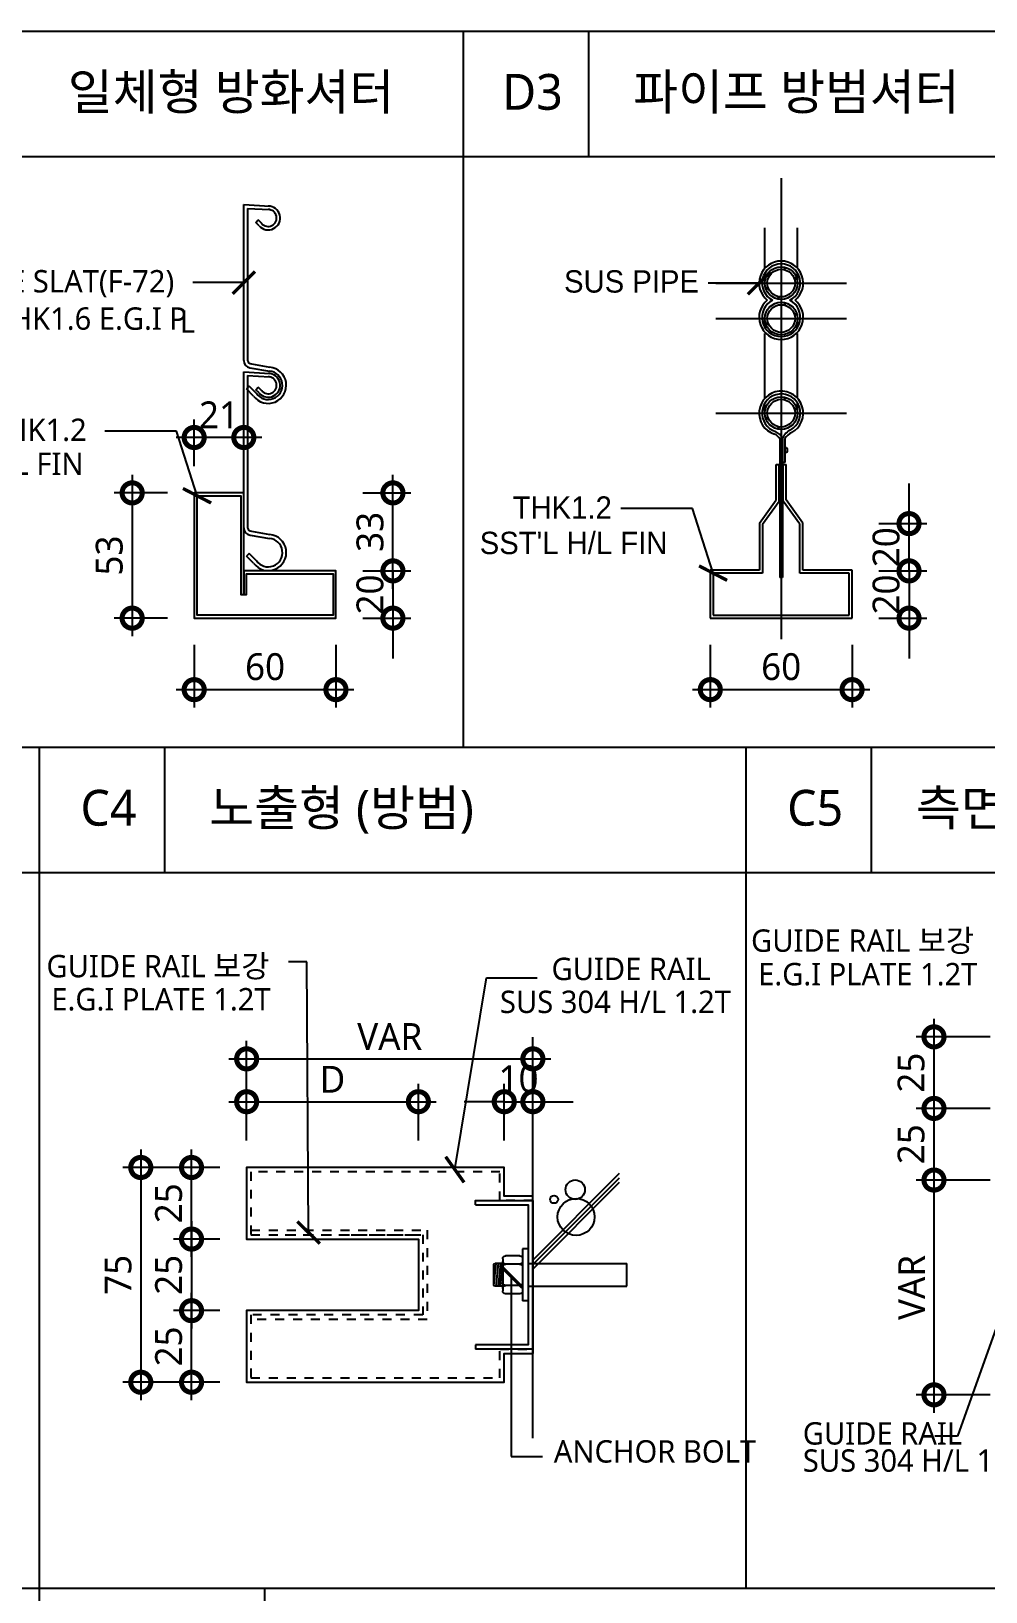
# Model space of a CAD drawing. Extents: x 4650 to 80882, y 2100 to 57300.
# Drawn here: x 49560 to 60232, y 11461 to 28900 of the extents above; entities that cross this region are included whole.
import ezdxf
from ezdxf.enums import TextEntityAlignment as Align

# ---------------------------------------------------------------- set-up
doc = ezdxf.new("R2010")
doc.units = 0
doc.header["$LTSCALE"] = 200
doc.header["$MEASUREMENT"] = 0
doc.header["$PDMODE"] = 2
doc.linetypes.add('HIDDEN', pattern=[2, 1, -1])
doc.layers.get('0').update_dxf_attribs({"linetype": 'CONTINUOUS'})
doc.layers.get('DEFPOINTS').update_dxf_attribs({"color": 137, "linetype": 'CONTINUOUS'})
for name, color, linetype in [('3', 3, 'CONTINUOUS'), ('A', 7, 'CONTINUOUS'), ('AUX', 1, 'CONTINUOUS'), ('CENTER', 1, 'CONTINUOUS'), ('DIM', 7, 'CONTINUOUS'), ('ELE1', 4, 'CONTINUOUS'), ('STEEL', 3, 'CONTINUOUS'), ('SYM-LEAD', 6, 'CONTINUOUS'), ('TEX', 3, 'CONTINUOUS'), ('TEXT', 3, 'CONTINUOUS')]:
    doc.layers.add(name, color=color, linetype=linetype)
doc.styles.add('$0$스타일1', font='malgun.ttf')
doc.styles.add('스타일1', font='malgun.ttf')
doc.dimstyles.new('CJA', dxfattribs={"dimscale": 300, "dimtxt": 2.7, "dimasz": 1, "dimexe": 2, "dimexo": 3, "dimgap": 1, "dimtad": 1, "dimdec": 0, "dimzin": 1, "dimdsep": 46, "dimlunit": 6, "dimtxsty": '$0$스타일1', "dimblk": 'CJDOT', "dimcen": 0.09, "dimdle": 1, "dimclrd": 256, "dimclre": 256, "dimclrt": 3, "dimadec": 0, "dimazin": 0, "dimtfac": 1, "dimtdec": 0, "dimtix": 1, "dimtmove": 2, "dimatfit": 3, "dimldrblk": 'CJDOT', "dimfxl": 1, "dimtolj": 1, "dimtzin": 1, "dimarcsym": 0})
doc.dimstyles.new('DIM-QD 1', dxfattribs={"dimtxt": 3, "dimasz": 1.5, "dimexe": 1, "dimexo": 0, "dimgap": 1, "dimtad": 1, "dimdec": 3, "dimdsep": 46, "dimlunit": 6, "dimtxsty": '$0$스타일1', "dimblk1": 'ARCHTICK', "dimblk2": 'ARCHTICK', "dimsah": 1, "dimcen": 0, "dimclrd": 256, "dimclre": 256, "dimclrt": 3, "dimazin": 2, "dimtfac": 1, "dimtdec": 3, "dimtix": 1, "dimtmove": 2, "dimatfit": 3, "dimldrblk": 'ARCHTICK', "dimfxl": 1, "dimtolj": 1, "dimtzin": 0, "dimarcsym": 0})

# ---------------------------------------------------------------- blocks, each defined once
blk = doc.blocks.new('slat71')
at = {"color": 1}
for p, q in [((-10.32778264019225, 10.43037311999069), (-10.32778264019225, 76.44352675196569)), ((-10.32778264019225, 76.44352675196569), (0.639077018554417, 75.78942615028063)), ((-8.698043703535403, 74.87676153670326), (-8.698043703535403, 10.43037311999069)), ((-8.698043703535403, 74.87676153670326), (0.492755473876514, 74.32935300117971)), ((-5.231796788813426, 68.911447475366), (-4.185586959398279, 69.95725987388869)), ((-3.848890922157806, 67.54544112083386), (-5.222943488126927, 68.92029741289298)), ((-2.721020517266878, 68.4918367612845), (-4.185586959398279, 69.95725987388869)), ((-7.697301799405067, 7.404351065924857), (0.5104335916876153, 6.015405406906211)), ((-7.126495301472456, 9.018229494758998), (0.7250969053166046, 7.630945150383923)), ((-7.994017040105518, -0.3906819750991417), (-9.145773514822395, -1.543724309201933)), ((-6.154838192135682, -4.534166665362134), (-9.145773514822395, -1.543724309201933)), ((-4.912269551601637, -3.471921529388055), (-7.994017040105518, -0.3906819750991417))]:
    blk.add_line(p, q, dxfattribs=at)
for centre, major_axis, ratio, start_param, end_param in [((0.0135088640913637, 70.78637935588631), (3.565235809226788, 3.565235809226788), 0.9999999999988164, 3.054326190830283, 7.072974904663623), ((0.0135088640913637, 70.78637935588631), (2.528076301088709, 2.528076301088709), 0.9999999999986998, 3.038001512148457, 7.083033764239866), ((-7.27202213396049, 10.43037311999069), (-2.16074897529067, 2.16074897529067), 0.9999999999993086, 0.7853981633977944, 2.216568149988082), ((-7.189593768607664, 10.52482798471465), (-1.197718751222489, 1.076232140010958), 0.8856071160610419, 0.8552113334997244, 2.286381320078008), ((0.0135088640913637, 0.0053640566402464), (-7.658710329079933, 0.0008311008066052), 0.9999999996748874, 0.6345500582985895, 4.619451041371758), ((0, 0), (4.268819782598698, 4.268819782598698), 0.9999999999997068, 2.951721051946331, 6.983931857520273)]:
    blk.add_ellipse(centre, major_axis=major_axis, ratio=ratio, start_param=start_param, end_param=end_param, dxfattribs=at)
blk = doc.blocks.new('_ARCHTICK')
at = {"color": 0, "linetype": 'ByBlock', "const_width": 0.15}
blk.add_lwpolyline([(-0.5, -0.5), (0.5, 0.5)], dxfattribs=at)
blk = doc.blocks.new('_DotSmall')
at = {"color": 0, "linetype": 'ByBlock', "const_width": 0.5}
blk.add_lwpolyline([(-0.0625, 0, 1), (0.0625, 0, 1)], format="xyb", close=True, dxfattribs=at)
blk = doc.blocks.new('*D41')
at = {"layer": 'DEFPOINTS', "color": 0, "transparency": 16777216}
for p in [(51382.15024159104, 22341.30999661237), (52966.64710605145, 22341.30999661237), (52966.64710605145, 21542.33133481338)]:
    blk.add_point(p, dxfattribs=at)
at = {"layer": 'DIM', "color": 7, "lineweight": -2, "transparency": 16777216}
for p, q in [((51382.15024159104, 22041.30999661237), (51382.15024159104, 21342.33133481338)), ((52966.64710605145, 22041.30999661237), (52966.64710605145, 21342.33133481338)), ((51182.15024159104, 21542.33133481338), (53166.64710605145, 21542.33133481338))]:
    blk.add_line(p, q, dxfattribs=at)
at = {"layer": 'DIM', "color": 7, "lineweight": -2, "transparency": 16777216, "xscale": 450, "yscale": 450, "zscale": 450, "rotation": 180}
blk.add_blockref('_DotSmall', (51382.15024159104, 21542.33133481338), dxfattribs=at)
at = {"layer": 'DIM', "color": 7, "lineweight": -2, "transparency": 16777216, "xscale": 450, "yscale": 450, "zscale": 450}
blk.add_blockref('_DotSmall', (52966.64710605145, 21542.33133481338), dxfattribs=at)
at = {"layer": 'DIM', "color": 3, "transparency": 16777216, "insert": (52174.39867382124, 21797.32454133512), "char_height": 300, "attachment_point": 5, "style": '스타일1'}
blk.add_mtext('\\A1;60', dxfattribs=at)
blk = doc.blocks.new('CJDOT')
blk.add_line((-2, -2.7e-15), (2, 2.7e-15))
at = {"const_width": 0.5}
blk.add_lwpolyline([(-0.25, 0, 1), (0.25, 0, 1)], format="xyb", close=True, dxfattribs=at)
blk = doc.blocks.new('*D42')
at = {"layer": 'DEFPOINTS', "color": 0, "transparency": 16777216}
for p in [(51382.15024159107, 23740.94889355149), (50688.87900706197, 22341.30999661238), (51382.15024159107, 22341.30999661238)]:
    blk.add_point(p, dxfattribs=at)
at = {"layer": 'DIM', "color": 7, "lineweight": -2, "transparency": 16777216}
for p, q in [((50688.87900706197, 23940.94889355149), (50688.87900706197, 22141.30999661238)), ((51082.15024159107, 23740.94889355149), (50488.87900706197, 23740.94889355149)), ((51082.15024159107, 22341.30999661238), (50488.87900706197, 22341.30999661238))]:
    blk.add_line(p, q, dxfattribs=at)
at = {"layer": 'DIM', "color": 7, "lineweight": -2, "transparency": 16777216, "xscale": 450, "yscale": 450, "zscale": 450}
for p, rotation in [((50688.87900706197, 23740.94889355149), 90), ((50688.87900706197, 22341.30999661238), 270)]:
    blk.add_blockref('_DotSmall', p, dxfattribs=dict(at, rotation=rotation))
at = {"layer": 'DIM', "color": 3, "transparency": 16777216, "insert": (50433.88580054023, 23041.12944508192), "char_height": 300, "attachment_point": 5, "rotation": 90, "style": '스타일1'}
blk.add_mtext('\\A1;53', dxfattribs=at)
blk = doc.blocks.new('*D43')
at = {"layer": 'DEFPOINTS', "color": 0, "transparency": 16777216}
for p in [(51382.15024159104, 24359.75419868471), (51382.15024159104, 23740.94889355148), (51936.72414415143, 23740.94889355148)]:
    blk.add_point(p, dxfattribs=at)
at = {"layer": 'DIM', "color": 7, "lineweight": -2, "transparency": 16777216}
for p, q in [((51382.15024159104, 24040.94889355148), (51382.15024159104, 24559.75419868471)), ((51936.72414415143, 24040.94889355148), (51936.72414415143, 24559.75419868471)), ((52136.72414415143, 24359.75419868471), (51182.15024159104, 24359.75419868471))]:
    blk.add_line(p, q, dxfattribs=at)
at = {"layer": 'DIM', "color": 7, "lineweight": -2, "transparency": 16777216, "xscale": 450, "yscale": 450, "zscale": 450, "rotation": 180}
blk.add_blockref('_DotSmall', (51382.15024159104, 24359.75419868471), dxfattribs=at)
at = {"layer": 'DIM', "color": 7, "lineweight": -2, "transparency": 16777216, "xscale": 450, "yscale": 450, "zscale": 450}
blk.add_blockref('_DotSmall', (51936.72414415143, 24359.75419868471), dxfattribs=at)
at = {"layer": 'DIM', "color": 3, "transparency": 16777216, "insert": (51659.43719287124, 24613.01506824992), "char_height": 300, "attachment_point": 5, "style": '스타일1'}
blk.add_mtext('\\A1;21', dxfattribs=at)
blk = doc.blocks.new('*D44')
at = {"layer": 'DEFPOINTS', "color": 0, "transparency": 16777216}
for p in [(52966.64710605147, 22869.47561809887), (52966.64710605147, 22341.30999661238), (53603.47723470259, 22341.30999661238)]:
    blk.add_point(p, dxfattribs=at)
at = {"layer": 'DIM', "color": 7, "lineweight": -2, "transparency": 16777216}
for p, q in [((53603.47723470259, 22869.47561809887), (53603.47723470259, 23319.47561809887)), ((53266.64710605147, 22869.47561809887), (53803.47723470259, 22869.47561809887)), ((53603.47723470259, 22869.47561809887), (53603.47723470259, 22341.30999661238)), ((53266.64710605147, 22341.30999661238), (53803.47723470259, 22341.30999661238)), ((53603.47723470259, 22341.30999661238), (53603.47723470259, 21891.30999661238))]:
    blk.add_line(p, q, dxfattribs=at)
at = {"layer": 'DIM', "color": 7, "lineweight": -2, "transparency": 16777216, "xscale": 450, "yscale": 450, "zscale": 450}
for p, rotation in [((53603.47723470259, 22869.47561809887), 270), ((53603.47723470259, 22341.30999661238), 90)]:
    blk.add_blockref('_DotSmall', p, dxfattribs=dict(at, rotation=rotation))
at = {"layer": 'DIM', "color": 3, "transparency": 16777216, "insert": (53348.48402818084, 22605.39280735561), "char_height": 300, "attachment_point": 5, "rotation": 90, "style": '스타일1'}
blk.add_mtext('\\A1;20', dxfattribs=at)
blk = doc.blocks.new('*D45')
at = {"layer": 'DEFPOINTS', "color": 0, "transparency": 16777216}
for p in [(52966.64710605147, 23740.94889355149), (53603.47723470259, 23740.94889355149), (52966.64710605147, 22869.47561809887)]:
    blk.add_point(p, dxfattribs=at)
at = {"layer": 'DIM', "color": 7, "lineweight": -2, "transparency": 16777216}
for p, q in [((53603.47723470259, 22669.47561809887), (53603.47723470259, 23940.94889355149)), ((53266.64710605147, 23740.94889355149), (53803.47723470259, 23740.94889355149)), ((53266.64710605147, 22869.47561809887), (53803.47723470259, 22869.47561809887))]:
    blk.add_line(p, q, dxfattribs=at)
at = {"layer": 'DIM', "color": 7, "lineweight": -2, "transparency": 16777216, "xscale": 450, "yscale": 450, "zscale": 450}
for p, rotation in [((53603.47723470259, 23740.94889355149), 90), ((53603.47723470259, 22869.47561809887), 270)]:
    blk.add_blockref('_DotSmall', p, dxfattribs=dict(at, rotation=rotation))
at = {"layer": 'DIM', "color": 3, "transparency": 16777216, "insert": (53348.48402818084, 23305.21225582516), "char_height": 300, "attachment_point": 5, "rotation": 90, "style": '스타일1'}
blk.add_mtext('\\A1;33', dxfattribs=at)
blk = doc.blocks.new('*D46')
at = {"layer": 'DEFPOINTS', "color": 0, "transparency": 16777216}
for p in [(57151.79165567271, 22341.30999661353), (58736.28852013126, 22341.30999661353), (58736.28852013126, 21542.33133481338)]:
    blk.add_point(p, dxfattribs=at)
at = {"layer": 'DIM', "color": 7, "lineweight": -2, "transparency": 16777216}
for p, q in [((57151.79165567271, 22041.30999661353), (57151.79165567271, 21342.33133481338)), ((58736.28852013126, 22041.30999661353), (58736.28852013126, 21342.33133481338)), ((56951.79165567271, 21542.33133481338), (58936.28852013126, 21542.33133481338))]:
    blk.add_line(p, q, dxfattribs=at)
at = {"layer": 'DIM', "color": 7, "lineweight": -2, "transparency": 16777216, "xscale": 450, "yscale": 450, "zscale": 450, "rotation": 180}
blk.add_blockref('_DotSmall', (57151.79165567271, 21542.33133481338), dxfattribs=at)
at = {"layer": 'DIM', "color": 7, "lineweight": -2, "transparency": 16777216, "xscale": 450, "yscale": 450, "zscale": 450}
blk.add_blockref('_DotSmall', (58736.28852013126, 21542.33133481338), dxfattribs=at)
at = {"layer": 'DIM', "color": 3, "transparency": 16777216, "insert": (57944.04008790199, 21797.32454133512), "char_height": 300, "attachment_point": 5, "style": '스타일1'}
blk.add_mtext('\\A1;60', dxfattribs=at)
blk = doc.blocks.new('*D47')
at = {"layer": 'DEFPOINTS', "color": 0, "transparency": 16777216}
for p in [(58736.28852013129, 22869.47561809992), (58736.28852013129, 22341.30999661354), (59373.11864880103, 22341.30999661354)]:
    blk.add_point(p, dxfattribs=at)
at = {"layer": 'DIM', "color": 7, "lineweight": -2, "transparency": 16777216}
for p, q in [((59373.11864880103, 22869.47561809992), (59373.11864880103, 23319.47561809992)), ((59036.28852013129, 22869.47561809992), (59573.11864880103, 22869.47561809992)), ((59373.11864880103, 22869.47561809992), (59373.11864880103, 22341.30999661354)), ((59036.28852013129, 22341.30999661354), (59573.11864880103, 22341.30999661354)), ((59373.11864880103, 22341.30999661354), (59373.11864880103, 21891.30999661354))]:
    blk.add_line(p, q, dxfattribs=at)
at = {"layer": 'DIM', "color": 7, "lineweight": -2, "transparency": 16777216, "xscale": 450, "yscale": 450, "zscale": 450}
for p, rotation in [((59373.11864880103, 22869.47561809992), 270), ((59373.11864880103, 22341.30999661354), 90)]:
    blk.add_blockref('_DotSmall', p, dxfattribs=dict(at, rotation=rotation))
at = {"layer": 'DIM', "color": 3, "transparency": 16777216, "insert": (59118.12544227928, 22605.39280735671), "char_height": 300, "attachment_point": 5, "rotation": 90, "style": '스타일1'}
blk.add_mtext('\\A1;20', dxfattribs=at)
blk = doc.blocks.new('*D48')
at = {"layer": 'DEFPOINTS', "color": 0, "transparency": 16777216}
for p in [(58736.28852013129, 23397.64123958629), (59373.11864880103, 23397.64123958629), (58736.28852013129, 22869.47561809992)]:
    blk.add_point(p, dxfattribs=at)
at = {"layer": 'DIM', "color": 7, "lineweight": -2, "transparency": 16777216}
for p, q in [((59373.11864880103, 23397.64123958629), (59373.11864880103, 23847.64123958629)), ((59036.28852013129, 23397.64123958629), (59573.11864880103, 23397.64123958629)), ((59373.11864880103, 22869.47561809992), (59373.11864880103, 23397.64123958629)), ((59036.28852013129, 22869.47561809992), (59573.11864880103, 22869.47561809992)), ((59373.11864880103, 22869.47561809992), (59373.11864880103, 22419.47561809992))]:
    blk.add_line(p, q, dxfattribs=at)
at = {"layer": 'DIM', "color": 7, "lineweight": -2, "transparency": 16777216, "xscale": 450, "yscale": 450, "zscale": 450}
for p, rotation in [((59373.11864880103, 23397.64123958629), 270), ((59373.11864880103, 22869.47561809992), 90)]:
    blk.add_blockref('_DotSmall', p, dxfattribs=dict(at, rotation=rotation))
at = {"layer": 'DIM', "color": 3, "transparency": 16777216, "insert": (59118.12544227928, 23133.55842884308), "char_height": 300, "attachment_point": 5, "rotation": 90, "style": '스타일1'}
blk.add_mtext('\\A1;20', dxfattribs=at)
blk = doc.blocks.new('앵커볼트')
at = {"layer": 'A', "color": 8}
for p, q in [((3.960236646667909, 22.07348864178334), (-3.71794037084328, 21.29034910979681)), ((3.782059629156719, 22.10631313896738), (-3.21794037084328, 22.10631313896738)), ((-6.337489159199321, 13.00887383840745), (-6.337489159195683, 17.94798661687002)), ((-5.337489159199321, 18.94798661686946), (5.901608417512762, 18.94798661686946)), ((-3.71794037084328, 18.94798661686934), (-3.71794037084328, 21.60631313896738)), ((4.282059629156719, 21.23610492580338), (-3.71794037084328, 20.4201408966328)), ((4.282059629156719, 20.47290569392499), (-3.71794037084328, 19.65694166475441)), ((4.282059629156719, 19.76395064604003), (-3.71794037084328, 18.94798661686946)), ((-3.436681752267759, 13.00887383840745), (-3.436681752267759, 17.94798661686946)), ((4.000801010581199, 13.00887383840745), (4.000801010581199, 17.94798661686946)), ((4.282059629156719, 18.94798661686934), (4.282059629156719, 21.60631313896738)), ((6.901608417509122, 13.00887383840745), (6.901608417509122, 17.94798661686946)), ((-8.795042353507597, 10.00887383840745), (-8.795042353507597, 12.00887383840745)), ((-8.795042353507597, 12.00887383840745), (9.359161611821037, 12.00887383840745)), ((9.359161611821037, 10.00887383840745), (9.359161611821037, 12.00887383840745)), ((-8.795042353507597, 10.00887383840745), (9.359161611821037, 10.00887383840745)), ((-3.71794037084328, 10.00887383840745), (4.282059629156719, 10.00887383840745)), ((-3.71794037084328, 10.00887383840745), (-3.71794037084328, -24.40659529523691)), ((4.282059629156719, 10.00887383840745), (4.282059629156719, -24.40659529523691)), ((4.282059629156719, -24.40659529523691), (-3.71794037084328, -24.40659529523691))]:
    blk.add_line(p, q, dxfattribs=at)
for centre, radius, start, end in [((-3.21794037084328, 21.60631313896738), 0.5, 90, 180), ((3.782059629156719, 21.60631313896738), 0.5, 0, 90), ((-5.337489159199321, 17.94798661686946), 1, 90, 180), ((-4.436681752264121, 17.94798661686946), 1, 0, 90), ((-2.436681752271397, 17.94798661686946), 1, 90, 180), ((3.000801010584837, 17.94798661686946), 1, 0, 90), ((5.000801010577561, 17.94798661686946), 1, 90, 180), ((5.901608417512762, 17.94798661686946), 1, 0, 90), ((-5.337489159199321, 13.00887383840745), 1, 180, 270), ((-4.436681752264121, 13.00887383840745), 1, 270, 0), ((-2.436681752271397, 13.00887383840745), 1, 180, 270), ((3.000801010584837, 13.00887383840745), 1, 270, 0), ((5.000801010577561, 13.00887383840745), 1, 180, 270), ((5.901608417512762, 13.00887383840745), 1, 270, 0)]:
    blk.add_arc(centre, radius, start, end, dxfattribs=at)
blk = doc.blocks.new('*D81')
at = {"layer": 'DEFPOINTS', "color": 0, "transparency": 16777216}
for p in [(51352.40564595166, 16202.75654378511), (51968.55305969159, 16202.75654378511), (51968.55305969159, 15402.82513318165)]:
    blk.add_point(p, dxfattribs=at)
at = {"layer": 'DIM', "color": 7, "lineweight": -2, "transparency": 16777216}
for p, q in [((51352.40564595166, 15202.82513318165), (51352.40564595165, 16402.75654378511)), ((51668.55305969159, 16202.75654378511), (51152.40564595166, 16202.75654378511)), ((51668.55305969159, 15402.82513318165), (51152.40564595166, 15402.82513318165))]:
    blk.add_line(p, q, dxfattribs=at)
at = {"layer": 'DIM', "color": 7, "lineweight": -2, "transparency": 16777216, "xscale": 450, "yscale": 450, "zscale": 450}
for p, rotation in [((51352.40564595166, 16202.75654378511), 90), ((51352.40564595166, 15402.82513318165), 270)]:
    blk.add_blockref('_DotSmall', p, dxfattribs=dict(at, rotation=rotation))
at = {"layer": 'DIM', "color": 3, "transparency": 16777216, "insert": (51097.41243942991, 15802.79083848336), "char_height": 300, "attachment_point": 5, "rotation": 90, "style": '스타일1'}
blk.add_mtext('\\A1;25', dxfattribs=at)
blk = doc.blocks.new('*D82')
at = {"layer": 'DEFPOINTS', "color": 0, "transparency": 16777216}
for p in [(51968.55305969159, 15402.82513318165), (51352.40564595166, 14602.89372257808), (51968.55305969159, 14602.89372257808)]:
    blk.add_point(p, dxfattribs=at)
at = {"layer": 'DIM', "color": 7, "lineweight": -2, "transparency": 16777216}
for p, q in [((51352.40564595166, 15602.82513318165), (51352.40564595166, 14402.89372257808)), ((51668.55305969159, 15402.82513318165), (51152.40564595166, 15402.82513318165)), ((51668.55305969159, 14602.89372257808), (51152.40564595166, 14602.89372257808))]:
    blk.add_line(p, q, dxfattribs=at)
at = {"layer": 'DIM', "color": 7, "lineweight": -2, "transparency": 16777216, "xscale": 450, "yscale": 450, "zscale": 450}
for p, rotation in [((51352.40564595166, 15402.82513318165), 90), ((51352.40564595166, 14602.89372257808), 270)]:
    blk.add_blockref('_DotSmall', p, dxfattribs=dict(at, rotation=rotation))
at = {"layer": 'DIM', "color": 3, "transparency": 16777216, "insert": (51097.41243942991, 15002.85942787984), "char_height": 300, "attachment_point": 5, "rotation": 90, "style": '스타일1'}
blk.add_mtext('\\A1;25', dxfattribs=at)
blk = doc.blocks.new('*D83')
at = {"layer": 'DEFPOINTS', "color": 0, "transparency": 16777216}
for p in [(51352.40564595166, 14602.89372257808), (51968.55305969159, 14602.89372257808), (51968.55305969159, 13802.96231197438)]:
    blk.add_point(p, dxfattribs=at)
at = {"layer": 'DIM', "color": 7, "lineweight": -2, "transparency": 16777216}
for p, q in [((51352.40564595166, 13602.96231197438), (51352.40564595166, 14802.89372257808)), ((51668.55305969159, 14602.89372257808), (51152.40564595166, 14602.89372257808)), ((51668.55305969159, 13802.96231197438), (51152.40564595166, 13802.96231197438))]:
    blk.add_line(p, q, dxfattribs=at)
at = {"layer": 'DIM', "color": 7, "lineweight": -2, "transparency": 16777216, "xscale": 450, "yscale": 450, "zscale": 450}
for p, rotation in [((51352.40564595166, 14602.89372257808), 90), ((51352.40564595166, 13802.96231197438), 270)]:
    blk.add_blockref('_DotSmall', p, dxfattribs=dict(at, rotation=rotation))
at = {"layer": 'DIM', "color": 3, "transparency": 16777216, "insert": (51097.41243942991, 14202.92801727621), "char_height": 300, "attachment_point": 5, "rotation": 90, "style": '스타일1'}
blk.add_mtext('\\A1;25', dxfattribs=at)
blk = doc.blocks.new('*D84')
at = {"layer": 'DEFPOINTS', "color": 0, "transparency": 16777216}
for p in [(51968.55305969159, 16202.75654378511), (50784.97022466178, 13802.96231197438), (51968.55305969159, 13802.96231197438)]:
    blk.add_point(p, dxfattribs=at)
at = {"layer": 'DIM', "color": 7, "lineweight": -2, "transparency": 16777216}
for p, q in [((50784.97022466177, 16402.75654378511), (50784.97022466178, 13602.96231197438)), ((51668.55305969159, 16202.75654378511), (50584.97022466178, 16202.75654378511)), ((51668.55305969159, 13802.96231197438), (50584.97022466178, 13802.96231197438))]:
    blk.add_line(p, q, dxfattribs=at)
at = {"layer": 'DIM', "color": 7, "lineweight": -2, "transparency": 16777216, "xscale": 450, "yscale": 450, "zscale": 450}
for p, rotation in [((50784.97022466178, 16202.75654378511), 90), ((50784.97022466178, 13802.96231197438), 270)]:
    blk.add_blockref('_DotSmall', p, dxfattribs=dict(at, rotation=rotation))
at = {"layer": 'DIM', "color": 3, "transparency": 16777216, "insert": (50532.42267031394, 15002.85942787973), "char_height": 300, "attachment_point": 5, "rotation": 90, "style": '스타일1'}
blk.add_mtext('\\A1;75', dxfattribs=at)
blk = doc.blocks.new('*D85')
at = {"layer": 'DEFPOINTS', "color": 0, "transparency": 16777216}
for p in [(55168.28097746335, 17416.30945139704), (51968.55305969156, 16202.7565437851), (55168.28097746335, 16202.7565437851)]:
    blk.add_point(p, dxfattribs=at)
at = {"layer": 'DIM', "color": 7, "lineweight": -2, "transparency": 16777216}
for p, q in [((51968.55305969156, 16502.7565437851), (51968.55305969156, 17616.30945139704)), ((55168.28097746335, 16502.7565437851), (55168.28097746335, 17616.30945139704)), ((51768.55305969156, 17416.30945139704), (55368.28097746335, 17416.30945139704))]:
    blk.add_line(p, q, dxfattribs=at)
at = {"layer": 'DIM', "color": 7, "lineweight": -2, "transparency": 16777216, "xscale": 450, "yscale": 450, "zscale": 450, "rotation": 180}
blk.add_blockref('_DotSmall', (51968.55305969156, 17416.30945139704), dxfattribs=at)
at = {"layer": 'DIM', "color": 7, "lineweight": -2, "transparency": 16777216, "xscale": 450, "yscale": 450, "zscale": 450}
blk.add_blockref('_DotSmall', (55168.28097746335, 17416.30945139704), dxfattribs=at)
at = {"layer": 'DIM', "color": 3, "transparency": 16777216, "insert": (53568.41701857746, 17666.30945139704), "char_height": 300, "attachment_point": 5, "style": '스타일1'}
blk.add_mtext('\\A1;VAR', dxfattribs=at)
blk = doc.blocks.new('*D86')
at = {"layer": 'DEFPOINTS', "color": 0, "transparency": 16777216}
for p in [(53888.38844514266, 16937.79813987564), (51968.55305969156, 16202.7565437851), (53888.38844514266, 16202.75654378522)]:
    blk.add_point(p, dxfattribs=at)
at = {"layer": 'DIM', "color": 7, "lineweight": -2, "transparency": 16777216}
for p, q in [((51968.55305969156, 16502.7565437851), (51968.55305969156, 17137.79813987564)), ((53888.38844514266, 16502.75654378522), (53888.38844514266, 17137.79813987564)), ((51768.55305969156, 16937.79813987564), (54088.38844514266, 16937.79813987564))]:
    blk.add_line(p, q, dxfattribs=at)
at = {"layer": 'DIM', "color": 7, "lineweight": -2, "transparency": 16777216, "xscale": 450, "yscale": 450, "zscale": 450, "rotation": 180}
blk.add_blockref('_DotSmall', (51968.55305969156, 16937.79813987564), dxfattribs=at)
at = {"layer": 'DIM', "color": 7, "lineweight": -2, "transparency": 16777216, "xscale": 450, "yscale": 450, "zscale": 450}
blk.add_blockref('_DotSmall', (53888.38844514266, 16937.79813987564), dxfattribs=at)
at = {"layer": 'DIM', "color": 3, "transparency": 16777216, "insert": (52928.47075241711, 17187.79813987564), "char_height": 300, "attachment_point": 5, "style": '스타일1'}
blk.add_mtext('\\A1;D', dxfattribs=at)
blk = doc.blocks.new('*D87')
at = {"layer": 'DEFPOINTS', "color": 0, "transparency": 16777216}
for p in [(55168.28097746335, 16937.79813987564), (54848.30841322243, 16202.7565437851), (55168.28097746335, 16202.7565437851)]:
    blk.add_point(p, dxfattribs=at)
at = {"layer": 'DIM', "color": 7, "lineweight": -2, "transparency": 16777216}
for p, q in [((54848.30841322243, 16502.7565437851), (54848.30841322243, 17137.79813987564)), ((55168.28097746335, 16502.7565437851), (55168.28097746335, 17137.79813987564)), ((54848.30841322243, 16937.79813987564), (54398.30841322243, 16937.79813987564)), ((54848.30841322243, 16937.79813987564), (55168.28097746335, 16937.79813987564)), ((55168.28097746335, 16937.79813987564), (55618.28097746335, 16937.79813987564))]:
    blk.add_line(p, q, dxfattribs=at)
at = {"layer": 'DIM', "color": 7, "lineweight": -2, "transparency": 16777216, "xscale": 450, "yscale": 450, "zscale": 450}
blk.add_blockref('_DotSmall', (54848.30841322243, 16937.79813987564), dxfattribs=at)
at = {"layer": 'DIM', "color": 7, "lineweight": -2, "transparency": 16777216, "xscale": 450, "yscale": 450, "zscale": 450, "rotation": 180}
blk.add_blockref('_DotSmall', (55168.28097746335, 16937.79813987564), dxfattribs=at)
at = {"layer": 'DIM', "color": 3, "transparency": 16777216, "insert": (55008.29469534289, 17193.60656378868), "char_height": 300, "attachment_point": 5, "style": '스타일1'}
blk.add_mtext('\\A1;10', dxfattribs=at)
blk = doc.blocks.new('*D88')
at = {"layer": 'DEFPOINTS', "color": 0, "transparency": 16777216}
for p in [(60579.12777992155, 17662.43192203285), (59652.34854156154, 16862.42054417369), (60579.12777992155, 16862.42054417369)]:
    blk.add_point(p, dxfattribs=at)
at = {"layer": 'DIM', "color": 7, "lineweight": -2, "transparency": 16777216}
for p, q in [((59652.34854156154, 17862.43192203285), (59652.34854156154, 16662.42054417369)), ((60279.12777992155, 17662.43192203285), (59452.34854156154, 17662.43192203285)), ((60279.12777992155, 16862.42054417369), (59452.34854156154, 16862.42054417369))]:
    blk.add_line(p, q, dxfattribs=at)
at = {"layer": 'DIM', "color": 7, "lineweight": -2, "transparency": 16777216, "xscale": 450, "yscale": 450, "zscale": 450}
for p, rotation in [((59652.34854156154, 17662.43192203285), 90), ((59652.34854156154, 16862.42054417369), 270)]:
    blk.add_blockref('_DotSmall', p, dxfattribs=dict(at, rotation=rotation))
at = {"layer": 'DIM', "color": 3, "transparency": 16777216, "insert": (59397.3553350398, 17262.42623310325), "char_height": 300, "attachment_point": 5, "rotation": 90, "style": '스타일1'}
blk.add_mtext('\\A1;25', dxfattribs=at)
blk = doc.blocks.new('*D89')
at = {"layer": 'DEFPOINTS', "color": 0, "transparency": 16777216}
for p in [(60579.12777992155, 16862.42054417369), (59652.34854156154, 16062.42054417369), (60579.12777992155, 16062.42054417369)]:
    blk.add_point(p, dxfattribs=at)
at = {"layer": 'DIM', "color": 7, "lineweight": -2, "transparency": 16777216}
for p, q in [((59652.34854156154, 17062.42054417369), (59652.34854156154, 15862.42054417369)), ((60279.12777992155, 16862.42054417369), (59452.34854156154, 16862.42054417369)), ((60279.12777992155, 16062.42054417369), (59452.34854156154, 16062.42054417369))]:
    blk.add_line(p, q, dxfattribs=at)
at = {"layer": 'DIM', "color": 7, "lineweight": -2, "transparency": 16777216, "xscale": 450, "yscale": 450, "zscale": 450}
for p, rotation in [((59652.34854156154, 16862.42054417369), 90), ((59652.34854156154, 16062.42054417369), 270)]:
    blk.add_blockref('_DotSmall', p, dxfattribs=dict(at, rotation=rotation))
at = {"layer": 'DIM', "color": 3, "transparency": 16777216, "insert": (59397.35533503979, 16462.42054417367), "char_height": 300, "attachment_point": 5, "rotation": 90, "style": '스타일1'}
blk.add_mtext('\\A1;25', dxfattribs=at)
blk = doc.blocks.new('*D90')
at = {"layer": 'DEFPOINTS', "color": 0, "transparency": 16777216}
for p in [(60579.12777992155, 16062.42054417369), (59652.34854156154, 13662.04910164409), (60579.12777992155, 13662.04910164409)]:
    blk.add_point(p, dxfattribs=at)
at = {"layer": 'DIM', "color": 7, "lineweight": -2, "transparency": 16777216}
for p, q in [((59652.34854156154, 16262.42054417369), (59652.34854156154, 13462.04910164409)), ((60279.12777992155, 16062.42054417369), (59452.34854156154, 16062.42054417369)), ((60279.12777992155, 13662.04910164409), (59452.34854156154, 13662.04910164409))]:
    blk.add_line(p, q, dxfattribs=at)
at = {"layer": 'DIM', "color": 7, "lineweight": -2, "transparency": 16777216, "xscale": 450, "yscale": 450, "zscale": 450}
for p, rotation in [((59652.34854156154, 16062.42054417369), 90), ((59652.34854156154, 13662.04910164409), 270)]:
    blk.add_blockref('_DotSmall', p, dxfattribs=dict(at, rotation=rotation))
at = {"layer": 'DIM', "color": 3, "transparency": 16777216, "insert": (59402.34854156153, 14862.23482290887), "char_height": 300, "attachment_point": 5, "rotation": 90, "style": '스타일1'}
blk.add_mtext('\\A1;VAR', dxfattribs=at)

msp = doc.modelspace()

# ---------------------------------------------------------------- linework, layer by layer
for p, q in [((55168.28097746335, 15834.78809490777), (55168.28097746335, 15882.78397954523)), ((55168.28097746335, 15834.78809490777), (55168.28097746335, 15882.78397954523)), ((55168.28097746335, 14170.93076085928), (55168.28097746335, 14122.93487622205)), ((55168.28097746335, 14170.93076085928), (55168.28097746335, 14122.93487622205)), ((49650.00000384264, 11499.99995700212), (73350.00000001118, 11499.99995700212))]:
    msp.add_line(p, q)
at = {"color": 1}
for p, q in [((54528.33584898151, 15783.59248463053), (54528.33584898151, 15834.78809490777)), ((54528.33584898151, 14222.12637113698), (54528.33584898151, 14170.93076085928))]:
    msp.add_line(p, q, dxfattribs=at)
at = {"color": 1, "linetype": 'HIDDEN', "ltscale": 0.5}
for points in [[(55168.28097746335, 15834.78809490777), (54800.31252858229, 15834.78809490777), (54800.31252858229, 16154.76065914775), (52016.54894433171, 16154.76065914775), (52016.54894433171, 15450.82101781911), (52400.51294968277, 15450.82101781911), (52400.51294968277, 15450.8206765136), (53136.4446141012, 15450.8206765136), (53136.4446141012, 15450.82101782004), (53936.38432977162, 15450.82101781911), (53936.38432977162, 14554.89783794805), (52016.54894433171, 14554.89783794805), (52016.54894433171, 13850.95819661568), (54800.31252858229, 13850.95819661568), (54800.31252858229, 14170.93076085928), (55168.28097746335, 14170.93076085928)], [(52016.54894433171, 15502.01662809646), (53987.5799400527, 15502.01662809646), (53987.5799400527, 14503.70222766697), (52016.54894433171, 14503.70222766697)], [(52016.54894433171, 15450.82101781911), (53936.38432977162, 15450.82101781911), (53936.38432977162, 14554.89783794805), (52016.54894433171, 14554.89783794805)]]:
    msp.add_lwpolyline(points, dxfattribs=at)
at = {"color": 1}
for points in [[(54528.33584898151, 15834.78809490777), (54528.33584898151, 15834.78809490777), (55168.28097746335, 15834.78809490777), (55168.28097746335, 14170.93076085928), (54528.33584898151, 14170.93076085928)], [(54528.33584898151, 15783.59248463053), (55117.08536718227, 15783.59248463053), (55117.08536718227, 14222.12637113698), (54528.33584898151, 14222.12637113698)]]:
    msp.add_lwpolyline(points, dxfattribs=at)
at = {"layer": '3', "color": 3}
for p, q in [((57888.45158772171, 24057.84826644417), (57920.14152501151, 24057.84826644417)), ((57888.45158772171, 23661.72405032977), (57888.45158772171, 24057.84826644417)), ((57920.14152501151, 23648.76322485728), (57920.14152501151, 24057.84826644417)), ((57967.93865079246, 24057.84826644417), (57999.62858808227, 24057.84826644417)), ((57967.93865079246, 23648.76322485728), (57967.93865079246, 24057.84826644417)), ((57999.62858808227, 23661.72405032977), (57999.62858808227, 24057.84826644417)), ((57703.392915342, 23404.20269648056), (57888.45158772171, 23661.72405032977)), ((57735.47920502163, 23391.64537097444), (57920.14152501151, 23648.76322485728)), ((58152.60097078234, 23391.6453709749), (57967.93865079246, 23648.76322485728)), ((58184.68726046197, 23404.20269648056), (57999.62858808227, 23661.72405032977)), ((57703.392915342, 23404.20269648056), (57703.392915342, 22876.08149118803)), ((57735.47920502163, 23391.64537097444), (57735.47920502163, 22843.99520151364)), ((58152.60097078234, 22843.99520151364), (58152.60097078234, 23391.6453709749)), ((58184.68726046197, 22876.08149118803), (58184.68726046197, 23404.20269648056)), ((57703.392915342, 22876.08149118803), (57151.4567986317, 22876.08149118803)), ((57151.4567986317, 22876.08149118803), (57151.4567986317, 22341.30999661353)), ((58736.62337717228, 22876.08149118803), (58184.68726046197, 22876.08149118803)), ((57735.47920502163, 22843.99520151364), (57183.54308831133, 22843.99520151364)), ((57183.54308831133, 22843.99520151364), (57183.54308831133, 22373.39628628839)), ((58704.53708749264, 22843.99520151364), (58152.60097078234, 22843.99520151364)), ((57151.4567986317, 22341.30999661353), (58736.62337717228, 22341.30999661353)), ((57183.54308831133, 22373.39628628839), (58704.53708749264, 22373.39628628839))]:
    msp.add_line(p, q, dxfattribs=at)
for points in [[(51936.72414415143, 22605.39280735573), (51968.41408143193, 22605.39280735573), (51968.41408143193, 22837.78568080696), (52934.95716874115, 22837.78568080696), (52934.95716874115, 22372.99993389728), (51413.84017887153, 22372.99993389728), (51413.84017887153, 23709.25895625923), (51905.03420684114, 23709.25895625923), (51905.03420684114, 22605.39280735573), (51936.72414415143, 22605.39280735573), (51936.72414415143, 23740.94889355148), (51382.15024159104, 23740.94889355148), (51382.15024159104, 22341.30999661237), (52966.64710605145, 22341.30999661237), (52966.64710605145, 22869.47561809886), (51936.72414415143, 22869.47561809886), (51936.72414415143, 22605.39280735573)], [(55168.28097746335, 15882.78397954523), (54848.30841322243, 15882.78397954523), (54848.30841322243, 16202.7565437851), (51968.55305969156, 16202.7565437851), (51968.55305969156, 15402.82513318164), (52448.50849301182, 15402.82513318164), (52448.50849301182, 15402.82513318164), (53088.44907077216, 15402.82513318164), (53088.44907077216, 15402.82513318164), (53888.38844514266, 15402.82513318164), (53888.38844514266, 14602.89372258168), (51968.55305969156, 14602.89372258168), (51968.55305969156, 13802.9623119816), (54848.30841322243, 13802.9623119816), (54848.30841322243, 14122.93487622205), (55168.28097746335, 14122.93487622205)]]:
    msp.add_lwpolyline(points, dxfattribs=at)
at = {"layer": 'AUX'}
for p, q in [((57761.8216527123, 26251.17355508415), (57761.8216527123, 26701.43179836927)), ((58126.25852309167, 26251.17355508415), (58126.25852309167, 26701.43179836927)), ((57761.8216527123, 26085.17581844691), (57761.8216527123, 26198.0687715736)), ((58126.25852309167, 26085.17581844691), (58126.25852309167, 26198.0687715736)), ((57761.8216527123, 25576.48950511648), (57761.8216527123, 25689.38245824282)), ((58126.25852309167, 25576.48950511648), (58126.25852309167, 25689.38245824282)), ((57761.8216527123, 24798.09213437), (57761.8216527123, 25523.3847216065)), ((58126.25852309167, 24798.09213437), (58126.25852309167, 25523.38472160604)), ((57761.8216527123, 24632.09439773334), (57761.8216527123, 24744.9873508598)), ((58126.25852309167, 24632.09439773334), (58126.25852309167, 24744.9873508598)), ((57930.83594736271, 24344.66103257495), (57930.83594736271, 22793.70047518134)), ((57957.24422844127, 24352.09572034876), (57957.24422844127, 22793.70047518134)), ((57984.57699371129, 24347.42334707943), (57984.57699371129, 24079.19801820524)), ((57984.57699371129, 24079.19801820524), (57957.70647054166, 24079.19801820524)), ((57957.24422844127, 22793.70047518134), (57930.83594736271, 22793.70047518134))]:
    msp.add_line(p, q, dxfattribs=at)
for centre, radius in [((57944.04008790106, 26085.17581844691), 182.2184351883333), ((57944.04008790106, 26085.17581844691), 154.8856699100833), ((57944.04008790106, 25689.38245824282), 182.2184351883333), ((57944.04008790106, 25689.38245824282), 154.8856699100833), ((57944.04008790106, 24632.09439773334), 182.2184351883333), ((57944.04008790106, 24632.09439773334), 154.8856699100833)]:
    msp.add_circle(centre, radius, dxfattribs=at)
for centre, radius, start, end in [((57944.04008790106, 26085.17581844691), 246.4930155016785, 309.0983079899437, 230.9016920100563), ((57944.04008790106, 26085.17581844691), 214.3557253450059, 296.8214943244175, 243.1785056755825), ((57944.04008790106, 25702.58659878001), 246.4930155016785, 129.0983079899437, 50.90169201005627), ((57944.04008790106, 25702.58659878001), 214.3557253450059, 116.8214943244175, 63.17850567558248), ((57944.04008790106, 24632.09439773334), 246.493015501677, 298.7244808858561, 252.0294188495772), ((57944.04008790106, 24632.09439773334), 214.355725345004, 300.1514230452331, 252.873125785324), ((57797.2555260621, 24265.93165918486), 181.7157955748863, 28.30528037738834, 62.58804008728477), ((58144.21804367192, 24259.9438395201), 208.4494583667146, 116.3465855779488, 153.7631643378908), ((58130.68197070248, 24259.81243895646), 170.3594303324974, 113.5906566541314, 149.0512625501468), ((57810.48915320262, 24265.63159487525), 143.9757023696232, 33.29214027595118, 66.46067624861851), ((57984.57699371129, 24218.73801250849), 31.53052477325871, 270, 90)]:
    msp.add_arc(centre, radius, start, end, dxfattribs=at)
at = {"layer": 'CENTER', "color": 1}
for p, q in [((57944.04008790106, 27256.25748858415), (57944.04008790106, 22104.78098830068)), ((57215.16634714231, 26085.17581844691), (58672.91382865235, 26085.17581844691)), ((57215.16634714231, 25689.38245824282), (58672.91382865235, 25689.38245824282)), ((57215.16634714231, 24632.09439773334), (58672.91382865235, 24632.09439773334))]:
    msp.add_line(p, q, dxfattribs=at)
at = {"layer": 'DIM', "color": 5}
for p, q in [((57991.13304673135, 26261.2036893965), (57970.33785746247, 26237.81263595773)), ((57999.32924054191, 26258.80377622787), (57979.09404220246, 26236.04261741636)), ((57795.53252247162, 26041.18634522648), (57774.73733320273, 26017.79529178806)), ((57798.31564745121, 26032.69764966797), (57778.08044911176, 26009.93649085646)), ((58114.37868253142, 26149.89305959351), (58093.37533129193, 26126.26785932726)), ((58117.31142145209, 26141.57265428861), (58095.59133903123, 26117.14125326846)), ((57920.716734102, 25932.05628373416), (57899.71338286251, 25908.43108346802)), ((57930.04003608227, 25930.92417569237), (57908.31995367259, 25906.49277467211)), ((57991.13304673135, 25865.41032919241), (57970.33785746247, 25842.01927575364)), ((57999.32924054191, 25863.01041602367), (57979.09404220246, 25840.24925721239)), ((57795.53252247162, 25645.39298502204), (57774.73733320273, 25622.00193158444)), ((57798.31564745121, 25636.90428946365), (57778.08044911176, 25614.14313065237)), ((58114.37868253142, 25754.09969938977), (58093.37533129193, 25730.47449912329)), ((58117.31142145209, 25745.77929408476), (58095.59133903123, 25721.34789306438)), ((57991.13304673135, 24808.12226868235), (57970.33785746247, 24784.73121524346)), ((57999.32924054191, 24805.72235551407), (57979.09404220246, 24782.96119670244)), ((58114.37868253142, 24696.81163887924), (58093.37533129193, 24673.18643861334)), ((58117.31142145209, 24688.49123357446), (58095.59133903123, 24664.05983255443)), ((57795.53252247162, 24588.10492451244), (57774.73733320273, 24564.71387107437)), ((57798.31564745121, 24579.61622895417), (57778.08044911176, 24556.85507014242)), ((57920.716734102, 24478.97486301977), (57899.71338286251, 24455.3496627541)), ((57930.04003608227, 24477.84275497845), (57908.31995367259, 24453.41135395807)), ((56133.78562466055, 16133.68501130573), (55168.28097746335, 15166.10040710552)), ((56133.78562466055, 16084.3802923098), (55168.28097746335, 15116.79568810971)), ((56133.78562466055, 16035.07557331363), (55168.28097746335, 15067.49096911354))]:
    msp.add_line(p, q, dxfattribs=at)
for centre, radius in [((55641.42601349205, 15954.97616944008), 108.4703817914163), ((55404.85349548236, 15846.50578764861), 44.37424709650174), ((55651.03330106102, 15649.89270920563), 206.4740222420454)]:
    msp.add_circle(centre, radius, dxfattribs=at)
at = {"layer": 'ELE1'}
msp.add_line((55168.28097746335, 13177.53706395975), (55168.28097746335, 17657.81749089144), dxfattribs=at)
at = {"layer": 'STEEL'}
for p, q in [((58736.62337717228, 22341.30999661353), (58736.62337717228, 22876.08149118803)), ((58704.53708749264, 22373.39628628839), (58704.53708749264, 22843.99520151364))]:
    msp.add_line(p, q, dxfattribs=at)
at = {"layer": 'TEX', "color": 7}
for p, q in [((54390.00000384264, 28899.99995700223), (54390.00000384264, 20899.99995700223)), ((55790.00000384264, 28899.99995700223), (55790.00000384264, 27499.99995700235)), ((49650.00000384264, 20899.99995700223), (49650.00000384264, 11499.99995700212)), ((51050.00000384264, 20899.99995700223), (51050.00000384264, 19499.99995700235)), ((57550.00000384264, 20899.99995700223), (57550.00000384264, 11499.99995700212)), ((58950.00000384264, 20899.99995700223), (58950.00000384264, 19499.99995700235)), ((49650.00000384264, 19499.99995700235), (49650.00000384264, 2099.999957002234)), ((57550.00000384264, 19499.99995700235), (57550.00000384264, 11499.99995700212)), ((52168.79477238096, 11499.99995700212), (52168.79477238096, 10099.99995700223))]:
    msp.add_line(p, q, dxfattribs=at)
for points in [[(4650, 28899.99995700223), (73350.00000001118, 28899.99995700223)], [(4650, 27499.99995700235), (73350.00000001118, 27499.99995700235)], [(24550.00000384264, 19499.99995700235), (73350.00000001118, 19499.99995700235)], [(25950.00000384264, 11499.99995700212), (73350.00000001118, 11499.99995700212)]]:
    msp.add_lwpolyline(points, dxfattribs=at)
at = {"layer": 'TEX', "color": 6}
for points in [[(41750.00000384264, 28899.99995700223), (73350.00000001118, 28899.99995700223)], [(4650, 20899.99995700223), (73350.00000001118, 20899.99995700223)]]:
    msp.add_lwpolyline(points, dxfattribs=at)

# ---------------------------------------------------------------- block references
at = {"layer": 'DIM', "color": 7, "xscale": 26.40828107431298, "yscale": 26.40828107431298, "zscale": 26.40828107431298}
msp.add_blockref('slat71', (52209.10638507269, 24943.29559469083), dxfattribs=at)
at = {"layer": 'DIM', "xscale": 26.40828107431298, "yscale": 26.40828107431298, "zscale": 26.40828107431298}
msp.add_blockref('slat71', (52209.46313099191, 23073.94899243349), dxfattribs=at)
at = {"layer": 'DIM', "xscale": -31.99702888799402, "yscale": 31.99702888799402, "zscale": 31.997028888, "rotation": 90}
msp.add_blockref('앵커볼트', (55437.33959252201, 15011.88452068449), dxfattribs=at)

# ---------------------------------------------------------------- texts
at = {"layer": 'TEXT', "style": '스타일1'}
for s, height, p in [('일체형 방화셔터', 400, (49970.00000384264, 28022.30121193361)), ('파이프 방범셔터', 400, (56290.00000384264, 28022.30121193361)), ('FIRE SLAT(F-72)', 250, (48830.85365833866, 25981.01233090194)), ('THK1.6 E.G.I P', 250, (49147.75303123047, 25563.87078317074)), ('L', 250, (51222.39775125938, 25530.21510163631)), ('THK1.2', 250, (49096.83229829145, 24320.86672861826)), ("SST'L H/L FIN", 250, (48133.04167062639, 23941.29704925587)), ('노출형 (방범)', 400, (51550.00000384264, 20022.30121193361)), ('측면 노출형 (방범)', 400, (59450.00000384264, 20022.30121193361)), ('GUIDE RAIL 보강', 250, (57606.97883677669, 18612.95653337677)), ('GUIDE RAIL 보강', 250, (49730.26611344144, 18327.61409931834)), ('GUIDE RAIL', 250, (55376.41289136373, 18296.86388600443)), ('E.G.I PLATE 1.2T', 250, (57686.61460816115, 18238.43347731174)), ('E.G.I PLATE 1.2T', 250, (49785.31849957071, 17957.8411624945)), ('SUS 304 H/L 1.2T', 250, (54800.15782887675, 17928.76137376844)), ('GUIDE RAIL', 250, (58185.20691297203, 13106.23156405706)), ('ANCHOR BOLT', 250, (55402.11949709244, 12905.00705556083)), ('SUS 304 H/L 1.2T', 250, (58186.56391080096, 12802.86497335508))]:
    msp.add_text(s, height=height, dxfattribs=at).set_placement(p)
for s, p in [('D3', (55163.90011164173, 28022.30121074361)), ('C4', (50423.90011164173, 20022.30121074361)), ('C5', (58323.90011164173, 20022.30121074361))]:
    msp.add_text(s, height=400, dxfattribs=at).set_placement(p, align=Align.CENTER)
at = {"layer": 'TEXT', "char_height": 250, "attachment_point": 9, "style": '스타일1'}
for s, insert in [('{\\fGulim|b0|i0|c129|p49;SUS PIPE}', (57025.31044440158, 25975.33759322797)), ('{\\fGulim|b0|i0|c129|p49;THK1.2 }', (56050.57809964195, 23451.79017679347)), ("{\\fGulim|b0|i0|c129|p49;SST'L H/L FIN}", (56672.02247928083, 23053.07733502839))]:
    msp.add_mtext(s, dxfattribs=dict(at, insert=insert))

# ---------------------------------------------------------------- dimensions: what is measured, and where the dimension line sits
at = {"layer": 'DIM'}
for base, p1, p2, text, picture, middle in [((51382.15024159104, 24359.75419868471), (51936.72414415143, 23740.94889355148), (51382.15024159104, 23740.94889355148), '21', '*D43', (51659.43719287124, 24613.01506824992)), ((52966.64710605145, 21542.33133481338), (51382.15024159104, 22341.30999661237), (52966.64710605145, 22341.30999661237), '60', '*D41', (52174.39867382124, 21797.32454133512)), ((58736.28852013126, 21542.33133481338), (57151.79165567271, 22341.30999661353), (58736.28852013126, 22341.30999661353), '60', '*D46', (57944.04008790199, 21797.32454133512)), ((55168.28097746335, 17416.30945139704), (51968.55305969156, 16202.7565437851), (55168.28097746335, 16202.7565437851), 'VAR', '*D85', (53568.41701857746, 17666.30945139704)), ((53888.38844514266, 16937.79813987564), (51968.55305969156, 16202.7565437851), (53888.38844514266, 16202.75654378522), 'D', '*D86', (52928.47075241711, 17187.79813987564)), ((55168.28097746335, 16937.79813987564), (54848.30841322243, 16202.7565437851), (55168.28097746335, 16202.7565437851), '10', '*D87', (55008.29469534289, 17193.60656378868))]:
    dim = msp.add_linear_dim(base=base, p1=p1, p2=p2, text=text, dimstyle='CJA', override={"dimscale": 100, "dimtxt": 3, "dimasz": 4.5, "dimtxsty": '스타일1', "dimblk1": 'DotSmall', "dimblk2": 'DotSmall', "dimsah": 1, "dimdle": 2, "dimclrd": 7, "dimclre": 7}, dxfattribs=at)
    dim.commit()
    dim.dimension.update_dxf_attribs({"geometry": picture, "text_midpoint": middle})
for base, p1, p2, angle, text, picture, middle in [((50688.87900706197, 22341.30999661238), (51382.15024159104, 23740.94889355148), (51382.15024159104, 22341.30999661237), 90, '53', '*D42', (50433.88580054023, 23041.12944508192)), ((53603.47723470259, 23740.94889355149), (52966.64710605145, 22869.47561809886), (52966.64710605145, 23740.94889355148), 90, '33', '*D45', (53348.48402818084, 23305.21225582516)), ((59373.11864880103, 23397.64123958629), (58736.28852013126, 22869.47561809991), (58736.28852013126, 23397.64123958629), 270, '20', '*D48', (59118.12544227928, 23133.55842884308)), ((53603.47723470259, 22341.30999661238), (52966.64710605145, 22869.47561809886), (52966.64710605145, 22341.30999661237), 90, '20', '*D44', (53348.48402818084, 22605.39280735561)), ((59373.11864880103, 22341.30999661354), (58736.28852013126, 22869.47561809991), (58736.28852013126, 22341.30999661353), 90, '20', '*D47', (59118.12544227928, 22605.39280735671)), ((59652.34854156154, 16862.42054417369), (60579.12777992152, 17662.43192203285), (60579.12777992152, 16862.42054417368), 90, '25', '*D88', (59397.3553350398, 17262.42623310325)), ((59652.34854156154, 16062.42054417369), (60579.12777992152, 16862.42054417368), (60579.12777992152, 16062.42054417368), 90, '25', '*D89', (59397.35533503979, 16462.42054417367)), ((50784.97022466178, 13802.96231197438), (51968.55305969156, 16202.7565437851), (51968.55305969156, 13802.96231197438), 90, '75', '*D84', (50532.42267031394, 15002.85942787973)), ((51352.40564595166, 16202.75654378511), (51968.55305969156, 15402.82513318164), (51968.55305969156, 16202.7565437851), 90, '25', '*D81', (51097.41243942991, 15802.79083848336)), ((59652.34854156154, 13662.04910164409), (60579.12777992152, 16062.42054417368), (60579.12777992152, 13662.04910164408), 90, 'VAR', '*D90', (59402.34854156153, 14862.23482290887)), ((51352.40564595166, 14602.89372257808), (51968.55305969156, 15402.82513318164), (51968.55305969156, 14602.89372257807), 270, '25', '*D82', (51097.41243942991, 15002.85942787984)), ((51352.40564595166, 14602.89372257808), (51968.55305969156, 13802.96231197438), (51968.55305969156, 14602.89372257807), 90, '25', '*D83', (51097.41243942991, 14202.92801727621))]:
    dim = msp.add_linear_dim(base=base, p1=p1, p2=p2, angle=angle, text=text, dimstyle='CJA', override={"dimscale": 100, "dimtxt": 3, "dimasz": 4.5, "dimtxsty": '스타일1', "dimblk1": 'DotSmall', "dimblk2": 'DotSmall', "dimsah": 1, "dimdle": 2, "dimclrd": 7, "dimclre": 7}, dxfattribs=at)
    dim.commit()
    dim.dimension.update_dxf_attribs({"geometry": picture, "text_midpoint": middle})

# ---------------------------------------------------------------- leaders
at = {"layer": 'SYM-LEAD'}
for points in [[(51936.36739824153, 26090.39077761071), (51366.01106350124, 26090.39077761071)], [(57697.54707240127, 26085.17581844691), (57127.19073764235, 26085.17581844691)], [(51413.84017887153, 23709.12000313238), (51183.17587588169, 24432.01065686881), (50383.15183580108, 24432.01065686881)], [(57183.1467359215, 22844.25260077068), (56952.48243294097, 23567.14325451001), (56152.45839287154, 23567.14325451001)], [(52661.0897975117, 15475.17676145479), (52640.7163544707, 18499.00464345986), (52436.38659873977, 18499.00464345992)], [(54296.12430756167, 16179.42589436739), (54648.63739820197, 18322.31916992797), (55214.58679729141, 18322.31916992797)], [(60628.17794864252, 15201.24429729651), (59915.94944033213, 13200.4308423301), (59660.62670520134, 13200.4308423301)], [(54924.86668694206, 14986.38999435422), (54924.86668694206, 12973.56925631268), (55274.25925224274, 12973.56925631268)]]:
    msp.add_leader(points, dimstyle='DIM-QD 1', override={"dimscale": 100, "dimasz": 2.5, "dimtad": 0, "dimclrd": 6}, dxfattribs=at)

doc.saveas('drawing.dxf')
